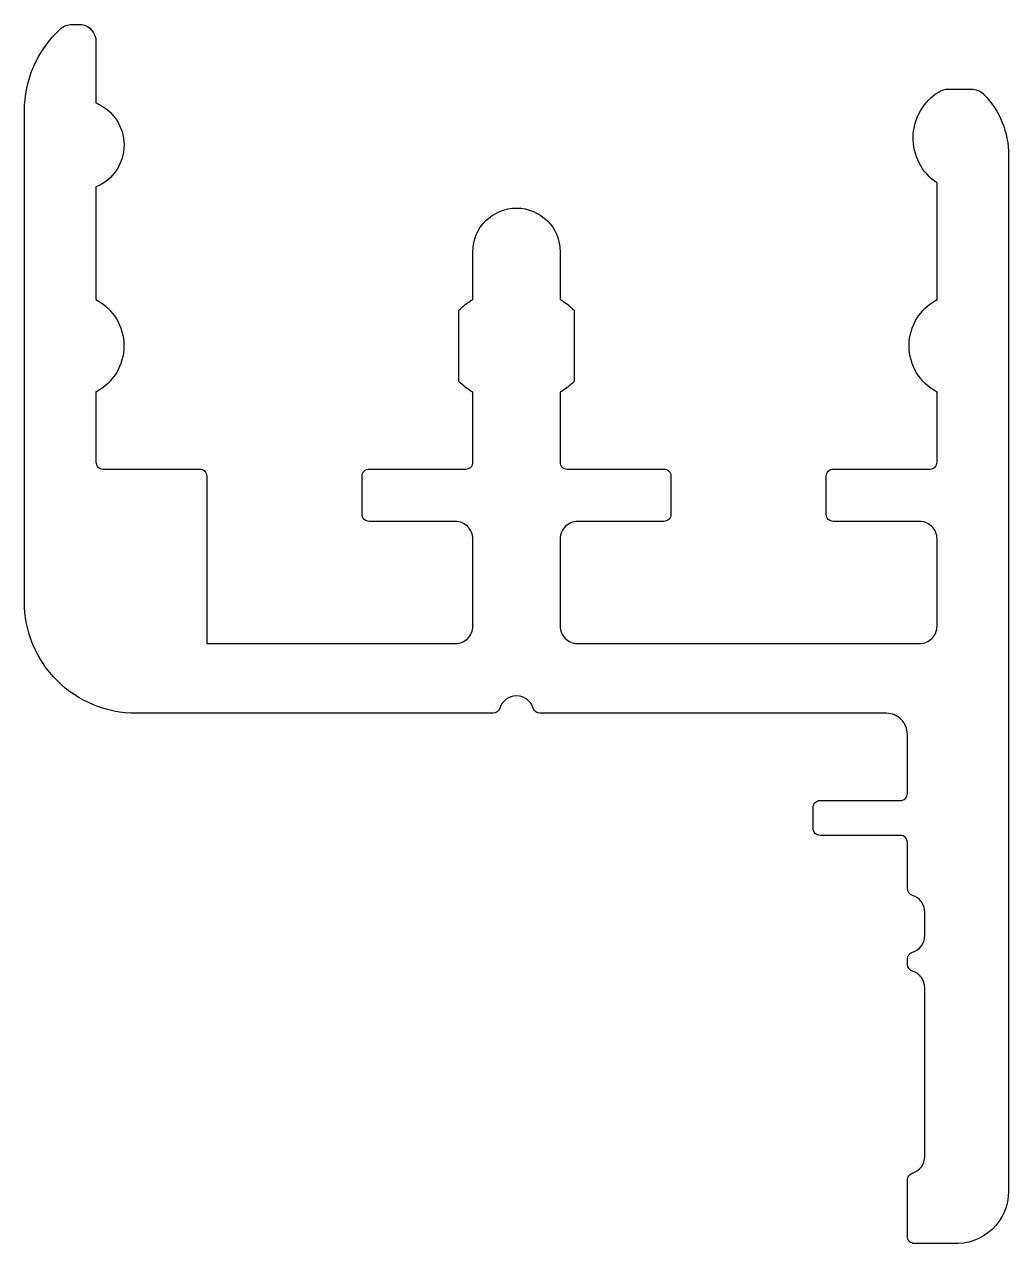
# Model space of a CAD drawing. Extents: x 1418.1 to 1446.3, y -21.2 to 13.7.
import ezdxf

# ---------------------------------------------------------------- set-up
doc = ezdxf.new("R2010")
doc.units = 0
doc.header["$LTSCALE"] = 15
doc.layers.get('0').update_dxf_attribs({"linetype": 'CONTINUOUS'})

msp = doc.modelspace()

# ---------------------------------------------------------------- linework, layer by layer
msp.add_lwpolyline([(1423.373, 0.221), (1423.373, -4.029), (1430.498, -4.029, 0.414214), (1430.998, -3.529), (1430.998, -1.029, 0.414214), (1430.498, -0.529), (1428.023, -0.529, -0.414214), (1427.823, -0.329), (1427.823, 0.771, -0.414214), (1428.023, 0.971), (1430.798, 0.971, 0.414214), (1430.998, 1.171), (1430.998, 3.179, -0.084625), (1430.598, 3.485), (1430.598, 5.525, -0.084625), (1430.998, 5.832), (1430.998, 7.204, -1), (1433.498, 7.204), (1433.498, 5.832, -0.084625), (1433.898, 5.525), (1433.898, 3.485, -0.084625), (1433.498, 3.179), (1433.498, 1.171, 0.414214), (1433.698, 0.971), (1436.473, 0.971, -0.414214), (1436.673, 0.771), (1436.673, -0.329, -0.414214), (1436.473, -0.529), (1433.998, -0.529, 0.414214), (1433.498, -1.029), (1433.498, -3.529, 0.414214), (1433.998, -4.029), (1443.798, -4.029, 0.414214), (1444.298, -3.529), (1444.298, -1.029, 0.414214), (1443.798, -0.529), (1441.323, -0.529, -0.414214), (1441.123, -0.329), (1441.123, 0.771, -0.414214), (1441.323, 0.971), (1444.098, 0.971, 0.414214), (1444.298, 1.171), (1444.298, 3.179, -0.603023), (1444.298, 5.832), (1444.298, 9.174, -0.546691), (1444.358, 11.791, -0.137715), (1444.618, 11.864), (1445.283, 11.864, -0.202771), (1445.642, 11.712, -0.195059), (1446.348, 9.971), (1446.348, -19.729, -0.432397), (1444.748, -21.229), (1443.648, -21.229, -0.414214), (1443.448, -21.029), (1443.448, -19.4, -0.331679), (1443.591, -19.208, 0.331679), (1443.948, -18.729), (1443.948, -13.9, 0.331679), (1443.591, -13.421, -0.331679), (1443.448, -13.229), (1443.448, -13.071, -0.331679), (1443.591, -12.879, 0.331679), (1443.948, -12.4), (1443.948, -11.729, 0.331679), (1443.591, -11.25, -0.331679), (1443.448, -11.058), (1443.448, -9.729, 0.414214), (1443.248, -9.529), (1440.948, -9.529, -0.414214), (1440.748, -9.329), (1440.748, -8.729, -0.414214), (1440.948, -8.529), (1443.248, -8.529, 0.414214), (1443.448, -8.329), (1443.448, -6.629, 0.414214), (1442.848, -6.029), (1432.919, -6.029, -0.331679), (1432.727, -5.886, 0.745356), (1431.769, -5.886, -0.331679), (1431.577, -6.029), (1421.348, -6.029, -0.414214), (1418.148, -2.829), (1418.148, 11.237, -0.20925), (1419.177, 13.588, -0.188576), (1419.516, 13.721), (1419.791, 13.721, -0.360654), (1420.198, 13.229), (1420.198, 11.468, -0.669135), (1420.198, 9.059), (1420.198, 5.832, -0.603023), (1420.198, 3.179), (1420.198, 1.171, 0.414214), (1420.398, 0.971), (1423.173, 0.971, -0.414214), (1423.373, 0.771), (1423.373, -0.329)], format="xyb")

doc.saveas('drawing.dxf')
